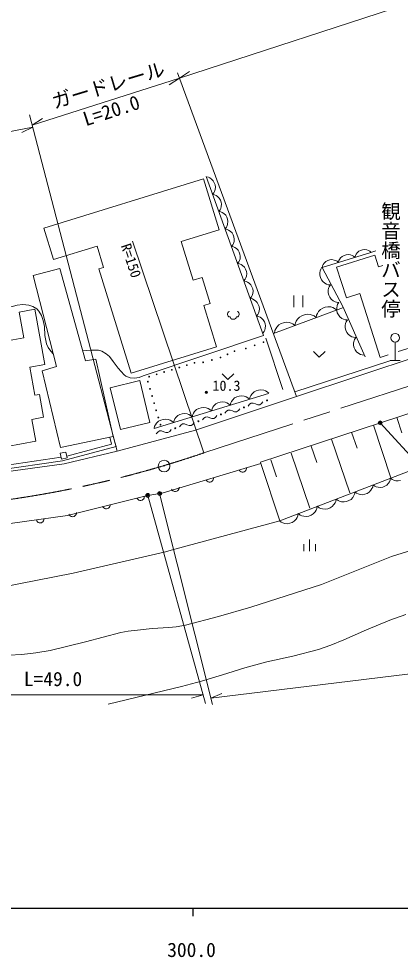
# Model space of a CAD drawing. Units: millimetres, scale not verified. Extents: x 40000 to 680000, y 20000 to 380000.
# Drawn here: x 345690 to 394611, y 198715 to 319104 of the extents above; entities that cross this region are included whole.
import ezdxf
from ezdxf.enums import TextEntityAlignment as Align

# ---------------------------------------------------------------- set-up
doc = ezdxf.new("R2010")
doc.units = ezdxf.units.MM
doc.header["$LTSCALE"] = 1000
doc.linetypes.add('CHAIN', pattern=[18.5, 12, -1.5, 3.5, -1.5])
for name, color, linetype, lineweight in [('M-BGD', 7, 'Continuous', 13), ('M-BMK', 2, 'CHAIN', 13), ('M-BMK-SRVR', 3, 'Continuous', 13), ('M-STR-HTXT', 7, 'Continuous', 13), ('M-STR-STRC', 7, 'Continuous', 13), ('M-TTL-BAND', 7, 'Continuous', 25)]:
    doc.layers.add(name, color=color, linetype=linetype, lineweight=lineweight)
doc.styles.add('@ＭＳ ゴシック', font='')
doc.styles.add('ＭＳ ゴシック', font='')
doc.styles.get('@ＭＳ ゴシック').set_extended_font_data('@MS Gothic')
doc.styles.get('ＭＳ ゴシック').set_extended_font_data('MS Gothic')

msp = doc.modelspace()

# ---------------------------------------------------------------- linework, layer by layer
at = {"layer": 'M-BGD'}
for p, q in [((369722, 298851), (377087, 278479)), ((370007, 298767), (369733, 298821)), ((370192, 298680), (370007, 298767)), ((370392, 298549), (370192, 298680)), ((369360, 298561), (348895, 292235)), ((371379, 292029), (369360, 298561)), ((370626, 298327), (370392, 298549)), ((370769, 298072), (370626, 298327)), ((370867, 297801), (370769, 298072)), ((370920, 297514), (370867, 297801)), ((370882, 297194), (370920, 297514)), ((370549, 296564), (370725, 296781)), ((370812, 296512), (370549, 296564)), ((370725, 296781), (370812, 296965)), ((370812, 296965), (370882, 297194)), ((370989, 296429), (370812, 296512)), ((371181, 296303), (370989, 296429)), ((371405, 296090), (371181, 296303)), ((371542, 295846), (371405, 296090)), ((371636, 295587), (371542, 295846)), ((371583, 294785), (371650, 295005)), ((371686, 295312), (371636, 295587)), ((371650, 295005), (371686, 295312)), ((371331, 294401), (371500, 294609)), ((371605, 294347), (371331, 294401)), ((371500, 294609), (371583, 294785)), ((371790, 294260), (371605, 294347)), ((371990, 294129), (371790, 294260)), ((372224, 293907), (371990, 294129)), ((372367, 293652), (372224, 293907)), ((372465, 293381), (372367, 293652)), ((372410, 292545), (372480, 292774)), ((372518, 293094), (372465, 293381)), ((372480, 292774), (372518, 293094)), ((348895, 292235), (350136, 288220)), ((366537, 290533), (371379, 292029)), ((372147, 292144), (372323, 292361)), ((372421, 292090), (372147, 292144)), ((372323, 292361), (372410, 292545)), ((372606, 292003), (372421, 292090)), ((372806, 291872), (372606, 292003)), ((373040, 291650), (372806, 291872)), ((373183, 291395), (373040, 291650)), ((373281, 291124), (373183, 291395)), ((368071, 285570), (366537, 290533)), ((373139, 290104), (373226, 290288)), ((373226, 290288), (373296, 290517)), ((373334, 290837), (373281, 291124)), ((373296, 290517), (373334, 290837)), ((350136, 288220), (355726, 289948)), ((355726, 289948), (356573, 287208)), ((372963, 289887), (373139, 290104)), ((373226, 289835), (372963, 289887)), ((373403, 289752), (373226, 289835)), ((373595, 289626), (373403, 289752)), ((373819, 289413), (373595, 289626)), ((373956, 289169), (373819, 289413)), ((374050, 288910), (373956, 289169)), ((384584, 287190), (390842, 289116)), ((389072, 289071), (388944, 288893)), ((389285, 289276), (389072, 289071)), ((389524, 289396), (389285, 289276)), ((389776, 289475), (389524, 289396)), ((390041, 289511), (389776, 289475)), ((390333, 289464), (390041, 289511)), ((390540, 289390), (390333, 289464)), ((390705, 289303), (390540, 289390)), ((390897, 289133), (390705, 289303)), ((390842, 289116), (391491, 289316)), ((373745, 287724), (373914, 287932)), ((373914, 287932), (373997, 288108)), ((373997, 288108), (374064, 288328)), ((374100, 288635), (374050, 288910)), ((374064, 288328), (374100, 288635)), ((384872, 287762), (384743, 287584)), ((385085, 287967), (384872, 287762)), ((385323, 288087), (385085, 287967)), ((385576, 288166), (385323, 288087)), ((385841, 288202), (385576, 288166)), ((386132, 288155), (385841, 288202)), ((386339, 288081), (386132, 288155)), ((386505, 287994), (386339, 288081)), ((391353, 288788), (386449, 287224)), ((386696, 287824), (386505, 287994)), ((386757, 288073), (386696, 287824)), ((386843, 288238), (386757, 288073)), ((386972, 288417), (386843, 288238)), ((387185, 288621), (386972, 288417)), ((387424, 288742), (387185, 288621)), ((387676, 288820), (387424, 288742)), ((387941, 288857), (387676, 288820)), ((388232, 288809), (387941, 288857)), ((388440, 288736), (388232, 288809)), ((388605, 288649), (388440, 288736)), ((388796, 288478), (388605, 288649)), ((388857, 288727), (388796, 288478)), ((388944, 288893), (388857, 288727)), ((391829, 287296), (391353, 288788)), ((350957, 287070), (347534, 286175)), ((354241, 275202), (350957, 287070)), ((356573, 287208), (355976, 287023)), ((355976, 287023), (360118, 273620)), ((374019, 287670), (373745, 287724)), ((374204, 287583), (374019, 287670)), ((374404, 287452), (374204, 287583)), ((374638, 287230), (374404, 287452)), ((374781, 286975), (374638, 287230)), ((374879, 286704), (374781, 286975)), ((374932, 286417), (374879, 286704)), ((384293, 286530), (384288, 286195)), ((384341, 286775), (384293, 286530)), ((384411, 286976), (384341, 286775)), ((384571, 287219), (384411, 286976)), ((384584, 287190), (387268, 282187)), ((384656, 287418), (384596, 287169)), ((384743, 287584), (384656, 287418)), ((386449, 287224), (387700, 283301)), ((392377, 287471), (391829, 287296)), ((347534, 286175), (350535, 274487)), ((369197, 285918), (368071, 285570)), ((370234, 282565), (369197, 285918)), ((374561, 285467), (374737, 285684)), ((374835, 285413), (374561, 285467)), ((374737, 285684), (374824, 285868)), ((374824, 285868), (374894, 286097)), ((375020, 285326), (374835, 285413)), ((374894, 286097), (374932, 286417)), ((375220, 285195), (375020, 285326)), ((384288, 286195), (384373, 285903)), ((384373, 285903), (384504, 285633)), ((384504, 285633), (384679, 285384)), ((384679, 285384), (384944, 285179)), ((375454, 284973), (375220, 285195)), ((375597, 284718), (375454, 284973)), ((375695, 284447), (375597, 284718)), ((375748, 284160), (375695, 284447)), ((375710, 283840), (375748, 284160)), ((381307, 270664), (422619, 284321)), ((384944, 285179), (385166, 285064)), ((385166, 285064), (385367, 284994)), ((385367, 284994), (385657, 284968)), ((385379, 284278), (385374, 283943)), ((385427, 284524), (385379, 284278)), ((385497, 284724), (385427, 284524)), ((385657, 284968), (385497, 284724)), ((375377, 283210), (375553, 283427)), ((375651, 283156), (375377, 283210)), ((375553, 283427), (375640, 283611)), ((375640, 283611), (375710, 283840)), ((375836, 283069), (375651, 283156)), ((376036, 282938), (375836, 283069)), ((376270, 282716), (376036, 282938)), ((380962, 283617), (380962, 282117)), ((382102, 282117), (382102, 283617)), ((385374, 283943), (385459, 283651)), ((385459, 283651), (385590, 283381)), ((385590, 283381), (385765, 283132)), ((385765, 283132), (386030, 282927)), ((386030, 282927), (386252, 282812)), ((387700, 283301), (389436, 283855)), ((389436, 283855), (392046, 275670)), ((347760, 281834), (345729, 281465)), ((349046, 274762), (347760, 281834)), ((369411, 282310), (370234, 282565)), ((371053, 277000), (369411, 282310)), ((376413, 282461), (376270, 282716)), ((376511, 282190), (376413, 282461)), ((376564, 281903), (376511, 282190)), ((376526, 281583), (376564, 281903)), ((376707, 262245), (436915, 281983)), ((378343, 278721), (387317, 282075)), ((384391, 281818), (384135, 281543)), ((384686, 281989), (384391, 281818)), ((385001, 282106), (384686, 281989)), ((385335, 282171), (385001, 282106)), ((385709, 282132), (385335, 282171)), ((385977, 282053), (385709, 282132)), ((386194, 281954), (385977, 282053)), ((386449, 281751), (386194, 281954)), ((386252, 282812), (386453, 282742)), ((386453, 282742), (386743, 282716)), ((386465, 282026), (386460, 281691)), ((386513, 282272), (386465, 282026)), ((386583, 282472), (386513, 282272)), ((386743, 282716), (386583, 282472)), ((387268, 282187), (390103, 275728)), ((394340, 276402), (413051, 282369)), ((345729, 281465), (346325, 278185)), ((372486, 281390), (372456, 281270)), ((372456, 281270), (372456, 281150)), ((372456, 281150), (372486, 281030)), ((372576, 281510), (372486, 281390)), ((372486, 281030), (372546, 280940)), ((372546, 280940), (372636, 280880)), ((372696, 281570), (372576, 281510)), ((372636, 280880), (372756, 280850)), ((372756, 280850), (372816, 280850)), ((372816, 280850), (372846, 280760)), ((372846, 280760), (372906, 280670)), ((372906, 280670), (373026, 280580)), ((373026, 280580), (373146, 280550)), ((373146, 280550), (373266, 280550)), ((373266, 280550), (373356, 280580)), ((373356, 280580), (373476, 280640)), ((373476, 280640), (373536, 280700)), ((373536, 280700), (373566, 280760)), ((373566, 280760), (373596, 280850)), ((373596, 280850), (373656, 280850)), ((373656, 280850), (373776, 280880)), ((373836, 281510), (373716, 281570)), ((373776, 280880), (373866, 280940)), ((373926, 281390), (373836, 281510)), ((373866, 280940), (373926, 281030)), ((373956, 281270), (373926, 281390)), ((373926, 281030), (373956, 281150)), ((373956, 281150), (373956, 281270)), ((376193, 280952), (376369, 281170)), ((376456, 280901), (376193, 280952)), ((376369, 281170), (376456, 281354)), ((376456, 281354), (376526, 281583)), ((376633, 280818), (376456, 280901)), ((376825, 280692), (376633, 280818)), ((377049, 280479), (376825, 280692)), ((381430, 280556), (381273, 280311)), ((381695, 280840), (381430, 280556)), ((382001, 281017), (381695, 280840)), ((382326, 281138), (382001, 281017)), ((382673, 281206), (382326, 281138)), ((383060, 281165), (382673, 281206)), ((383338, 281083), (383060, 281165)), ((383562, 280981), (383338, 281083)), ((383826, 280770), (383562, 280981)), ((383886, 281091), (383826, 280770)), ((383984, 281308), (383886, 281091)), ((384135, 281543), (383984, 281308)), ((386460, 281691), (386545, 281399)), ((386545, 281399), (386676, 281129)), ((386676, 281129), (386851, 280880)), ((386851, 280880), (387116, 280675)), ((387116, 280675), (387338, 280560)), ((387338, 280560), (387539, 280490)), ((377186, 280235), (377049, 280479)), ((377280, 279976), (377186, 280235)), ((377227, 279174), (377294, 279394)), ((377330, 279701), (377280, 279976)), ((377294, 279394), (377330, 279701)), ((378645, 279312), (378547, 279096)), ((378796, 279548), (378645, 279312)), ((379052, 279823), (378796, 279548)), ((379347, 279993), (379052, 279823)), ((379662, 280110), (379347, 279993)), ((379996, 280175), (379662, 280110)), ((380370, 280136), (379996, 280175)), ((380638, 280057), (380370, 280136)), ((380855, 279958), (380638, 280057)), ((381110, 279755), (380855, 279958)), ((381171, 280087), (381110, 279755)), ((381273, 280311), (381171, 280087)), ((387539, 280490), (387829, 280464)), ((387551, 279775), (387546, 279439)), ((387546, 279439), (387631, 279147)), ((387599, 280020), (387551, 279775)), ((387669, 280220), (387599, 280020)), ((387829, 280464), (387669, 280220)), ((346325, 278185), (340913, 277201)), ((377087, 278479), (361651, 273307)), ((376975, 278790), (377144, 278997)), ((377144, 278997), (377227, 279174)), ((377387, 278140), (379559, 271559)), ((378547, 279096), (378487, 278774)), ((387631, 279147), (387762, 278877)), ((387762, 278877), (387937, 278629)), ((387937, 278629), (388202, 278424)), ((388202, 278424), (388424, 278309)), ((388424, 278309), (388625, 278239)), ((388625, 278239), (388915, 278212)), ((388915, 278212), (388755, 277968)), ((360118, 273620), (371053, 277000)), ((388637, 277523), (388632, 277188)), ((388632, 277188), (388717, 276896)), ((388685, 277768), (388637, 277523)), ((388755, 277968), (388685, 277768)), ((388717, 276896), (388848, 276625)), ((393964, 277625), (393964, 275245)), ((383472, 276428), (384222, 275708)), ((384222, 275708), (384972, 276428)), ((388848, 276625), (389023, 276377)), ((389023, 276377), (389288, 276172)), ((389288, 276172), (389510, 276057)), ((389510, 276057), (389711, 275987)), ((389711, 275987), (390001, 275960)), ((392046, 275670), (393065, 275995)), ((347089, 274406), (349046, 274762)), ((355589, 275438), (354241, 275202)), ((357779, 265497), (355589, 275438)), ((381095, 271241), (393273, 275231)), ((393334, 275245), (394594, 275245)), ((347743, 270807), (347089, 274406)), ((350535, 274487), (348693, 273960)), ((348693, 273960), (351032, 264087)), ((371755, 273558), (372505, 272838)), ((372505, 272838), (373255, 273558)), ((361195, 272697), (357418, 271766)), ((362519, 267329), (361195, 272697)), ((348336, 270915), (347743, 270807)), ((348870, 267976), (348336, 270915)), ((357418, 271766), (358742, 266398)), ((363044, 266530), (377722, 271042)), ((375608, 270991), (375455, 270781)), ((375861, 271232), (375608, 270991)), ((376144, 271373), (375861, 271232)), ((376442, 271465), (376144, 271373)), ((376755, 271507), (376442, 271465)), ((377099, 271449), (376755, 271507)), ((377344, 271361), (377099, 271449)), ((377539, 271258), (377344, 271361)), ((377764, 271055), (377539, 271258)), ((368352, 266317), (381307, 270664)), ((370963, 269697), (370721, 269465)), ((371236, 269833), (370963, 269697)), ((371522, 269921), (371236, 269833)), ((371824, 269961), (371522, 269921)), ((372155, 269906), (371824, 269961)), ((372390, 269821), (372155, 269906)), ((372577, 269722), (372390, 269821)), ((372794, 269527), (372577, 269722)), ((372867, 269821), (372794, 269527)), ((372970, 270016), (372867, 269821)), ((373123, 270227), (372970, 270016)), ((373375, 270467), (373123, 270227)), ((373658, 270609), (373375, 270467)), ((373957, 270701), (373658, 270609)), ((374270, 270743), (373957, 270701)), ((374614, 270685), (374270, 270743)), ((374859, 270597), (374614, 270685)), ((375054, 270494), (374859, 270597)), ((375279, 270291), (375054, 270494)), ((375352, 270586), (375279, 270291)), ((375286, 269656), (375505, 269788)), ((375455, 270781), (375352, 270586)), ((375505, 269788), (375760, 269800)), ((375760, 269800), (376052, 269694)), ((376052, 269694), (376343, 269588)), ((376598, 269600), (376818, 269731)), ((376818, 269731), (377001, 269981)), ((368095, 268518), (367992, 268323)), ((368248, 268728), (368095, 268518)), ((368501, 268969), (368248, 268728)), ((368784, 269110), (368501, 268969)), ((369082, 269202), (368784, 269110)), ((369395, 269244), (369082, 269202)), ((369739, 269186), (369395, 269244)), ((369984, 269098), (369739, 269186)), ((370179, 268995), (369984, 269098)), ((370404, 268792), (370179, 268995)), ((370474, 269075), (370404, 268792)), ((370574, 269263), (370474, 269075)), ((370721, 269465), (370574, 269263)), ((372135, 268508), (372319, 268758)), ((372319, 268758), (372538, 268889)), ((372538, 268889), (372793, 268902)), ((372793, 268902), (373085, 268796)), ((373085, 268796), (373376, 268690)), ((373376, 268690), (373631, 268702)), ((373631, 268702), (373851, 268833)), ((373851, 268833), (374034, 269083)), ((375102, 269406), (375286, 269656)), ((376343, 269588), (376598, 269600)), ((347386, 267706), (348870, 267976)), ((347897, 264897), (347386, 267706)), ((358742, 266398), (362519, 267329)), ((363626, 267470), (363373, 267229)), ((363909, 267611), (363626, 267470)), ((364207, 267703), (363909, 267611)), ((364520, 267745), (364207, 267703)), ((364865, 267688), (364520, 267745)), ((365109, 267600), (364865, 267688)), ((365304, 267496), (365109, 267600)), ((365530, 267294), (365304, 267496)), ((365600, 267577), (365530, 267294)), ((365699, 267764), (365600, 267577)), ((365846, 267966), (365699, 267764)), ((366089, 268198), (365846, 267966)), ((366361, 268334), (366089, 268198)), ((366647, 268422), (366361, 268334)), ((366949, 268462), (366647, 268422)), ((367280, 268407), (366949, 268462)), ((367515, 268323), (367280, 268407)), ((367702, 268223), (367515, 268323)), ((367919, 268028), (367702, 268223)), ((367992, 268323), (367919, 268028)), ((368012, 267066), (368196, 267316)), ((369264, 267639), (369441, 267881)), ((369441, 267881), (369654, 268008)), ((369654, 268008), (369901, 268020)), ((369901, 268020), (370183, 267917)), ((370183, 267917), (370464, 267815)), ((370464, 267815), (370712, 267827)), ((370712, 267827), (370924, 267954)), ((370924, 267954), (371101, 268195)), ((394175, 267972), (394831, 265971)), ((358312, 263632), (368352, 266317)), ((363117, 266824), (363044, 266530)), ((363220, 267019), (363117, 266824)), ((363373, 267229), (363220, 267019)), ((363330, 265843), (363513, 266093)), ((363513, 266093), (363733, 266224)), ((363733, 266224), (363988, 266236)), ((363988, 266236), (364279, 266130)), ((364279, 266130), (364570, 266024)), ((364826, 266037), (365045, 266168)), ((365045, 266168), (365229, 266418)), ((366297, 266741), (366480, 266991)), ((366480, 266991), (366700, 267122)), ((366700, 267122), (366955, 267135)), ((366955, 267135), (367246, 267028)), ((367246, 267028), (367537, 266922)), ((367537, 266922), (367793, 266935)), ((367793, 266935), (368012, 267066)), ((391173, 266988), (393394, 260211)), ((344196, 264224), (347897, 264897)), ((351032, 264087), (357779, 265497)), ((357361, 265410), (357586, 264544)), ((358175, 264249), (357779, 265497)), ((364570, 266024), (364826, 266037)), ((385785, 265168), (388137, 258281)), ((388376, 266053), (389076, 264005)), ((351310, 262395), (358175, 264249)), ((357586, 264544), (351846, 263001)), ((379159, 254716), (404886, 264607)), ((383194, 264283), (383906, 262199)), ((351122, 262868), (333948, 260325)), ((351731, 263491), (351015, 263364)), ((351015, 263364), (351176, 262614)), ((351176, 262614), (351900, 262775)), ((351523, 262012), (358312, 263632)), ((351900, 262775), (351731, 263491)), ((378012, 262513), (378752, 260348)), ((380603, 263398), (383022, 256316)), ((333476, 259840), (351310, 262395)), ((333678, 259574), (351523, 262012)), ((364081, 258261), (376717, 262070)), ((374793, 261156), (374860, 261281)), ((374860, 261281), (374888, 261394)), ((374888, 261394), (374892, 261520)), ((376717, 262070), (376707, 262245)), ((379159, 254716), (376717, 262070)), ((370630, 260006), (370658, 260119)), ((370658, 260119), (370662, 260245)), ((373935, 261232), (374007, 261128)), ((374007, 261128), (374094, 261050)), ((374094, 261050), (374218, 260983)), ((374218, 260983), (374331, 260954)), ((374331, 260954), (374458, 260951)), ((374458, 260951), (374611, 260997)), ((374611, 260997), (374714, 261070)), ((374714, 261070), (374793, 261156)), ((393320, 259903), (393368, 260179)), ((393368, 260179), (393598, 259999)), ((366210, 258758), (366244, 258869)), ((366244, 258869), (366253, 258996)), ((369705, 259957), (369778, 259853)), ((369778, 259853), (369864, 259775)), ((369864, 259775), (369988, 259708)), ((369988, 259708), (370102, 259679)), ((370102, 259679), (370228, 259676)), ((370228, 259676), (370381, 259722)), ((370381, 259722), (370485, 259795)), ((370485, 259795), (370563, 259881)), ((370563, 259881), (370630, 260006)), ((390991, 258837), (391078, 259030)), ((391078, 259030), (391128, 259318)), ((391128, 259318), (391348, 259145)), ((391348, 259145), (391535, 259063)), ((391535, 259063), (391765, 258997)), ((391765, 258997), (392086, 258966)), ((392086, 258966), (392372, 259025)), ((392372, 259025), (392641, 259128)), ((392641, 259128), (392892, 259276)), ((392892, 259276), (393110, 259514)), ((393110, 259514), (393237, 259717)), ((393237, 259717), (393320, 259903)), ((393598, 259999), (393792, 259913)), ((393792, 259913), (394032, 259845)), ((394032, 259845), (394366, 259813)), ((394366, 259813), (394664, 259874)), ((351951, 255366), (362203, 257948)), ((361756, 257619), (361790, 257731)), ((361790, 257731), (361799, 257857)), ((362203, 257948), (364081, 258261)), ((365284, 258748), (365352, 258642)), ((365352, 258642), (365435, 258560)), ((365435, 258560), (365557, 258487)), ((365557, 258487), (365669, 258454)), ((365669, 258454), (365795, 258445)), ((365795, 258445), (365950, 258485)), ((365950, 258485), (366056, 258553)), ((366056, 258553), (366138, 258636)), ((366138, 258636), (366210, 258758)), ((388305, 257452), (388540, 257710)), ((388540, 257710), (388678, 257930)), ((388678, 257930), (388768, 258132)), ((388768, 258132), (388820, 258430)), ((388794, 258420), (389024, 258241)), ((389024, 258241), (389218, 258155)), ((389218, 258155), (389459, 258087)), ((389459, 258087), (389792, 258054)), ((389792, 258054), (390090, 258115)), ((390090, 258115), (390370, 258223)), ((390370, 258223), (390632, 258377)), ((390632, 258377), (390859, 258625)), ((390859, 258625), (390991, 258837)), ((356441, 256547), (356508, 256439)), ((356508, 256439), (356589, 256355)), ((357293, 256417), (357368, 256537)), ((357368, 256537), (357404, 256648)), ((357404, 256648), (357415, 256774)), ((360830, 257609), (360898, 257503)), ((360898, 257503), (360981, 257421)), ((360981, 257421), (361103, 257349)), ((361103, 257349), (361215, 257315)), ((361215, 257315), (361341, 257306)), ((361341, 257306), (361496, 257346)), ((361496, 257346), (361602, 257414)), ((361602, 257414), (361684, 257497)), ((361684, 257497), (361756, 257619)), ((383914, 256265), (383966, 256564)), ((383966, 256564), (384205, 256377)), ((385605, 256359), (385878, 256519)), ((385878, 256519), (386113, 256777)), ((386113, 256777), (386251, 256997)), ((386251, 256997), (386341, 257199)), ((386341, 257199), (386393, 257497)), ((386393, 257497), (386632, 257311)), ((386632, 257311), (386834, 257221)), ((386834, 257221), (387084, 257150)), ((387084, 257150), (387431, 257116)), ((387431, 257116), (387741, 257180)), ((387741, 257180), (388032, 257292)), ((388032, 257292), (388305, 257452)), ((336037, 253183), (351951, 255366)), ((352124, 255540), (352190, 255432)), ((352190, 255432), (352271, 255348)), ((352271, 255348), (352391, 255274)), ((352391, 255274), (352502, 255238)), ((352502, 255238), (352628, 255226)), ((352628, 255226), (352784, 255263)), ((352784, 255263), (352892, 255329)), ((352892, 255329), (352975, 255410)), ((352975, 255410), (353050, 255530)), ((353050, 255530), (353086, 255641)), ((353086, 255641), (353097, 255767)), ((356589, 256355), (356709, 256280)), ((356709, 256280), (356820, 256245)), ((356820, 256245), (356946, 256233)), ((356946, 256233), (357102, 256269)), ((357102, 256269), (357209, 256336)), ((357209, 256336), (357293, 256417)), ((381398, 255131), (381487, 255332)), ((381487, 255332), (381540, 255631)), ((381540, 255631), (381779, 255444)), ((381779, 255444), (381980, 255355)), ((381980, 255355), (382230, 255284)), ((382230, 255284), (382577, 255250)), ((382577, 255250), (382887, 255314)), ((382887, 255314), (383179, 255426)), ((383179, 255426), (383451, 255586)), ((383451, 255586), (383686, 255844)), ((383686, 255844), (383825, 256064)), ((383825, 256064), (383914, 256265)), ((384205, 256377), (384407, 256288)), ((384407, 256288), (384657, 256217)), ((384657, 256217), (385004, 256183)), ((385004, 256183), (385314, 256247)), ((385314, 256247), (385605, 256359)), ((347952, 254791), (348008, 254678)), ((348008, 254678), (348082, 254587)), ((348082, 254587), (348195, 254502)), ((348195, 254502), (348303, 254457)), ((348303, 254457), (348427, 254435)), ((348427, 254435), (348586, 254458)), ((348586, 254458), (348699, 254514)), ((348699, 254514), (348789, 254588)), ((348789, 254588), (348874, 254701)), ((348874, 254701), (348919, 254809)), ((348919, 254809), (348942, 254933)), ((365698, 251042), (379159, 254716)), ((379113, 254698), (379352, 254511)), ((379352, 254511), (379553, 254422)), ((379553, 254422), (379803, 254351)), ((379803, 254351), (380151, 254317)), ((380151, 254317), (380461, 254381)), ((380461, 254381), (380752, 254492)), ((380752, 254492), (381024, 254653)), ((381024, 254653), (381260, 254911)), ((381260, 254911), (381398, 255131)), ((382246, 251687), (382246, 250787)), ((382996, 252287), (382996, 250787)), ((383746, 251687), (383746, 250787)), ((352676, 247974), (364321, 250666)), ((364321, 250666), (365698, 251042)), ((343254, 246156), (352676, 247974))]:
    msp.add_line(p, q, dxfattribs=at)
for points in [[(332547, 278371), (334094, 279292), (335553, 280045), (336481, 280428), (337631, 280777), (338749, 280966), (339947, 281061), (341010, 281127), (342045, 281293), (343737, 281890), (345474, 282354), (346190, 282438), (346993, 282382), (347492, 282213), (347996, 281879), (348281, 281576), (348591, 281059), (348824, 280406), (348978, 279621), (349039, 278476), (349235, 277407), (349449, 276950), (349806, 276471), (350110, 276142)], [(353882, 276500), (354876, 276606), (355926, 276574), (356361, 276444), (356884, 276142), (357311, 275761), (357814, 275140), (358421, 274296), (359187, 273438), (359415, 273271), (359975, 273059), (360517, 273009), (361116, 273088), (361651, 273307)], [(344430, 237454), (346077, 237561), (347867, 237762), (349708, 238083), (354265, 239175), (358767, 240362), (359712, 240559), (360907, 240684), (362791, 240888), (364926, 241009), (365890, 241094), (367065, 241312), (371293, 242420), (375442, 243620), (384514, 246551), (393505, 250143), (402693, 252992)], [(357153, 231192), (366569, 233447), (369119, 234118), (371798, 234932), (374662, 235827), (377497, 236609), (380827, 237343), (384118, 238178), (385714, 238733), (387374, 239422), (390301, 240735), (393273, 241951), (395348, 242681)]]:
    msp.add_lwpolyline(points, dxfattribs=at)
for centre, radius in [((393964, 278185), 560), ((375937, 277210), 50), ((377077, 277627), 50), ((372455, 276054), 50), ((373354, 276471), 50), ((374798, 276792), 50), ((367251, 274669), 50), ((368219, 274963), 50), ((369342, 275027), 50), ((370449, 275332), 50), ((371557, 275637), 50), ((363378, 273492), 50), ((364346, 273786), 50), ((365314, 274080), 50), ((366283, 274375), 50), ((362249, 272556), 50), ((362410, 273198), 50), ((362517, 271636), 50), ((369725, 271188), 150), ((369725, 271188), 90), ((369725, 271188), 30), ((362784, 270716), 50), ((363052, 269796), 50), ((377535, 270143), 62), ((363319, 268876), 50), ((374568, 269245), 62), ((363587, 267956), 50), ((368730, 267477), 62), ((371618, 268352), 60), ((392040, 267272), 250), ((392040, 267272), 150), ((392040, 267272), 50), ((363854, 267036), 50), ((365763, 266579), 62), ((362234, 257954), 250), ((362234, 257954), 150), ((362234, 257954), 50), ((363744, 258205), 250), ((363744, 258205), 150), ((363744, 258205), 50)]:
    msp.add_circle(centre, radius, dxfattribs=at)
at = {"layer": 'M-BMK'}
msp.add_line((369425, 263415), (465301, 294660), dxfattribs=at)
msp.add_arc((324916, 393971), 137935, 276.52502, 288.82518, dxfattribs=at)
at = {"layer": 'M-BMK-SRVR'}
for radius in [750, 30]:
    msp.add_circle((364327, 261724), radius, dxfattribs=at)
at = {"layer": 'M-STR-HTXT'}
for p, q in [((366292, 311480), (463533, 343315)), ((381307, 270664), (366041, 312163)), ((366292, 311480), (367587, 312346)), ((347415, 305467), (366292, 311480)), ((366292, 311480), (364990, 310624)), ((347071, 306788), (358312, 263632)), ((347415, 305467), (348717, 306322)), ((328134, 301592), (347485, 305195)), ((347485, 305195), (346088, 304508)), ((360276, 290590), (369425, 263415)), ((369637, 231254), (362234, 257954)), ((363744, 258205), (370514, 231128)), ((370312, 231935), (456546, 242501)), ((312618, 232383), (369324, 232383)), ((369324, 232383), (367829, 231946)), ((370312, 231935), (371750, 232535))]:
    msp.add_line(p, q, dxfattribs=at)
for centre, radius in [((362234, 257954), 250), ((362234, 257954), 150), ((362234, 257954), 50), ((363744, 258205), 250), ((363744, 258205), 150), ((363744, 258205), 50)]:
    msp.add_circle(centre, radius, dxfattribs=at)
at = {"layer": 'M-STR-STRC'}
msp.add_line((392040, 267272), (410627, 246904), dxfattribs=at)
for radius in [250, 150, 50]:
    msp.add_circle((392040, 267272), radius, dxfattribs=at)
at = {"layer": 'M-TTL-BAND'}
for p, q in [((40000, 205000), (579000, 205000)), ((368000, 205000), (368000, 204000))]:
    msp.add_line(p, q, dxfattribs=at)

# ---------------------------------------------------------------- texts
at = {"layer": 'M-BGD', "style": '@ＭＳ ゴシック'}
msp.add_text('観音橋バス停', height=1833, rotation=270, dxfattribs=at).set_placement((391928, 295671), align=Align.BOTTOM_LEFT)
at = {"layer": 'M-BGD', "style": 'ＭＳ ゴシック'}
msp.add_text('10.3', height=1320, dxfattribs=at).set_placement((370532, 270982), align=Align.BOTTOM_LEFT)
at = {"layer": 'M-STR-HTXT', "style": 'ＭＳ ゴシック'}
for s, height, rotation, p in [('ガードレール', 1833, 16.8, (350407, 307027)), ('L=20.0', 1833, 18, (354457, 304782)), ('R=150', 1320, 288.4, (358387, 289878))]:
    msp.add_text(s, height=height, rotation=rotation, dxfattribs=at).set_placement(p, align=Align.BOTTOM_LEFT)
msp.add_text('L=49.0', height=1833, dxfattribs=at).set_placement((346343, 232945), align=Align.BOTTOM_LEFT)
at = {"layer": 'M-TTL-BAND', "style": 'ＭＳ ゴシック'}
msp.add_text('300.0', height=1833, dxfattribs=at).set_placement((367844, 198195), align=Align.BOTTOM_CENTER)

doc.saveas('drawing.dxf')
